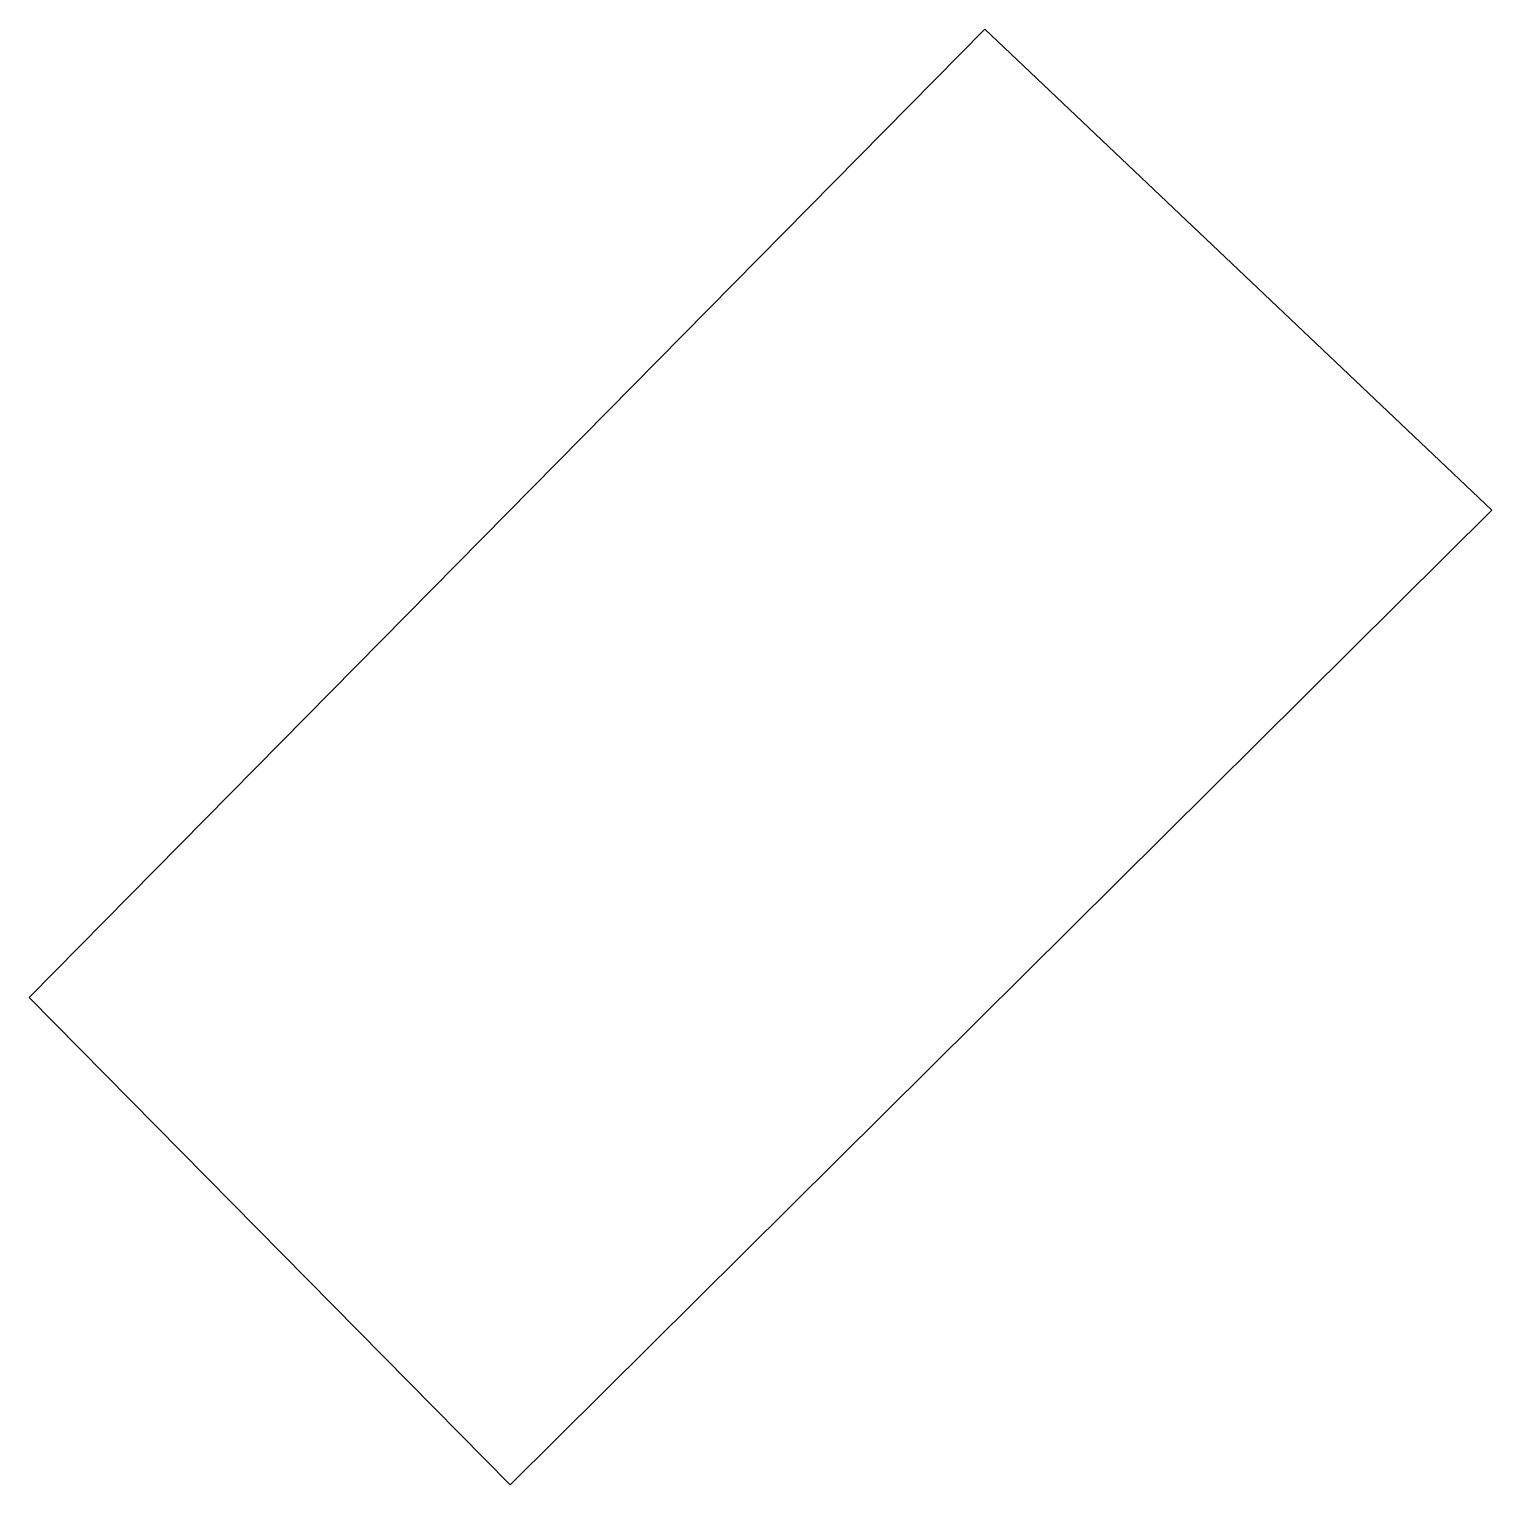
# Model space of a CAD drawing. Header units: inches. Extents: x 12.51 to 20, y 12.49 to 19.95.
import ezdxf

# ---------------------------------------------------------------- set-up
doc = ezdxf.new("R2010")
doc.units = ezdxf.units.IN
doc.header["$MEASUREMENT"] = 0

msp = doc.modelspace()

# ---------------------------------------------------------------- linework, layer by layer
for p, q in [((12.5052, 14.9851), (17.4021, 19.9461)), ((17.4021, 19.9461), (20.0005, 17.4822)), ((20.0005, 17.4822), (14.9703, 12.4879)), ((14.9703, 12.4879), (12.5052, 14.9851))]:
    msp.add_line(p, q)

doc.saveas('drawing.dxf')
